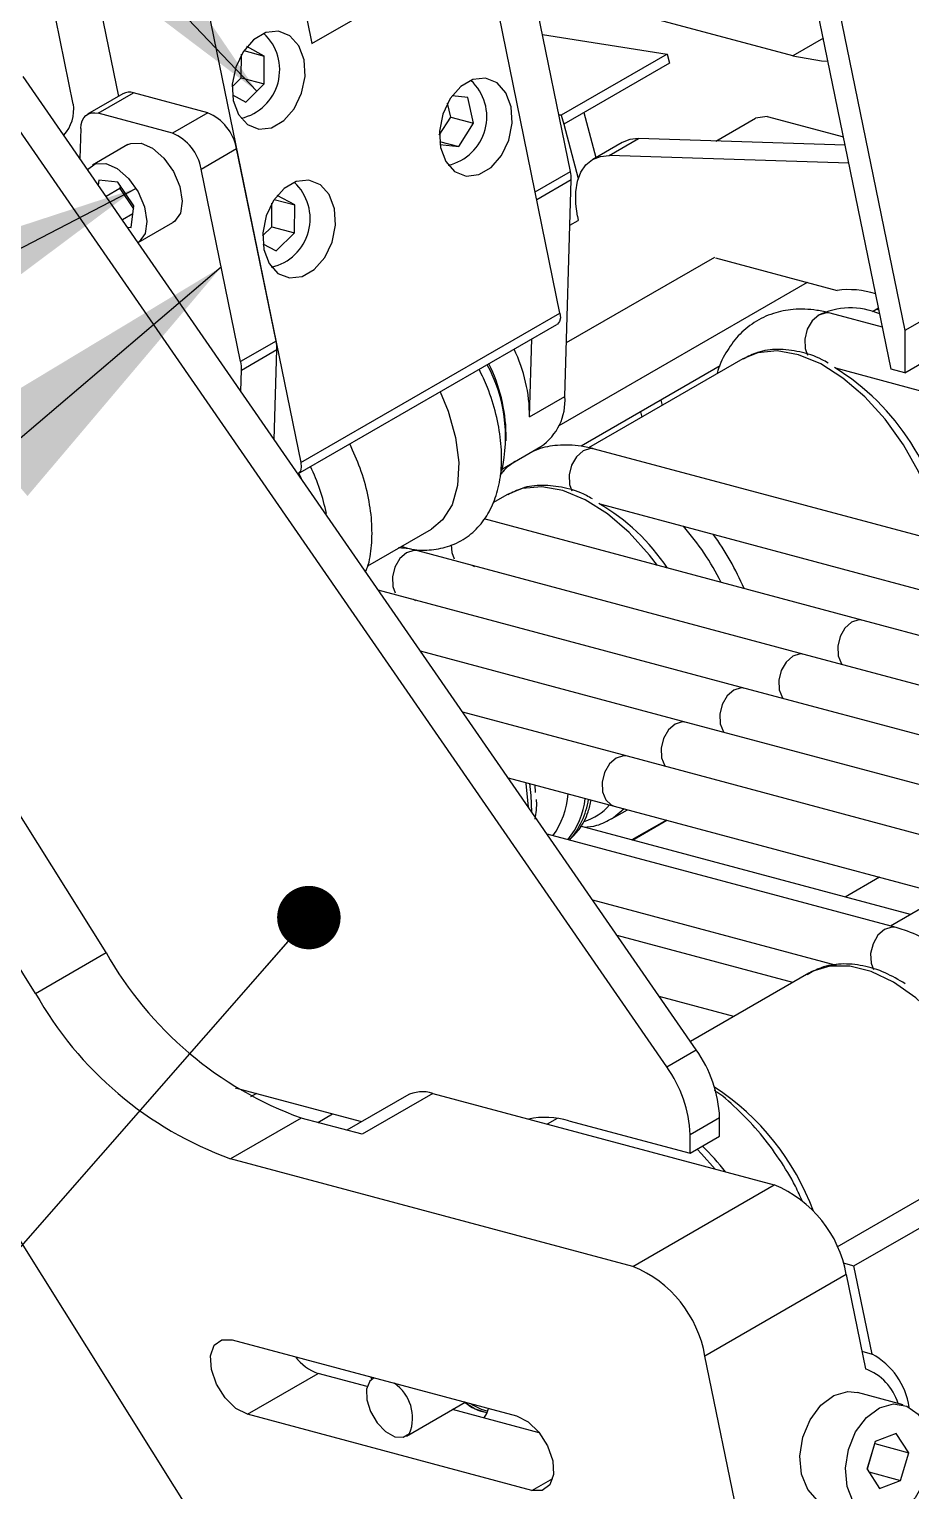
# Model space of a CAD drawing. Header units: millimetres. Extents: x 2 to 418, y 2 to 295.
# Drawn here: x 352.75 to 363.33, y 92.1 to 109.66 of the extents above; entities that cross this region are included whole.
import ezdxf

# ---------------------------------------------------------------- set-up
doc = ezdxf.new("R2010")
doc.units = ezdxf.units.MM
doc.dimstyles.new('SLDDIMSTYLE0', dxfattribs={"dimtxt": 0.18, "dimasz": 0.762, "dimexe": 0, "dimexo": 0.0625, "dimgap": 0, "dimtad": 0, "dimtih": 1, "dimtoh": 1, "dimdec": 0, "dimrnd": 1e-09, "dimzin": 0, "dimdsep": 46, "dimtxsty": 'Standard', "dimblk1": 'DOT', "dimblk2": 'DOT', "dimsah": 1, "dimcen": 0.09, "dimadec": 0, "dimazin": 0, "dimtfac": 0.762, "dimtdec": 0, "dimtofl": 0, "dimtmove": 0, "dimatfit": 3, "dimldrblk": 'DOT', "dimfxl": 1, "dimfrac": 2, "dimtolj": 1, "dimtzin": 0, "dimarcsym": 0})
doc.dimstyles.new('SLDDIMSTYLE1', dxfattribs={"dimtxt": 0.18, "dimasz": 3.556, "dimexe": 0, "dimexo": 0.0625, "dimgap": 0, "dimtad": 0, "dimtih": 1, "dimtoh": 1, "dimdec": 0, "dimrnd": 1e-09, "dimzin": 0, "dimdsep": 46, "dimtxsty": 'Standard', "dimsah": 1, "dimcen": 0.09, "dimadec": 0, "dimazin": 0, "dimtfac": 3.556, "dimtdec": 0, "dimtofl": 0, "dimtmove": 0, "dimatfit": 3, "dimfxl": 1, "dimfrac": 2, "dimtolj": 1, "dimtzin": 0, "dimarcsym": 0})

# ---------------------------------------------------------------- blocks, each defined once
blk = doc.blocks.new('_Dot')
at = {"color": 0, "linetype": 'ByBlock', "lineweight": -2}
blk.add_line((-0.5, 0), (-1, 0), dxfattribs=at)
at = {"color": 0, "linetype": 'ByBlock', "const_width": 0.5}
blk.add_lwpolyline([(-0.25, 0, 1), (0.25, 0, 1)], format="xyb", close=True, dxfattribs=at)

msp = doc.modelspace()

# ---------------------------------------------------------------- linework, layer by layer
at = {"color": 7, "linetype": 'Continuous', "lineweight": 25}
for p, q in [((359.122, 106.251), (357.948, 111.991)), ((362.145, 111.496), (363.261, 106.041)), ((363.097, 105.577), (361.937, 111.248)), ((353.279, 108.763), (352.881, 110.709)), ((353.471, 110.561), (353.82, 108.853)), ((354.837, 110.195), (356.011, 104.455)), ((359.248, 107.954), (358.775, 110.268)), ((361.918, 109.342), (358.793, 110.179)), ((356.022, 110.08), (356.143, 109.489)), ((356.143, 109.489), (357.176, 110.085)), ((358.912, 109.597), (360.407, 109.362)), ((355.326, 109.405), (355.571, 109.34)), ((355.571, 109.34), (355.362, 109.454)), ((355.296, 109.077), (355.298, 109.361)), ((355.569, 109.004), (355.571, 109.34)), ((360.407, 109.362), (359.138, 108.63)), ((360.436, 109.253), (359.167, 108.521)), ((360.407, 109.362), (360.436, 109.253)), ((360.757, 97.398), (352.678, 109.095)), ((355.186, 108.969), (355.296, 109.077)), ((355.296, 109.077), (355.569, 109.004)), ((360.403, 97.194), (352.324, 108.891)), ((353.875, 108.885), (353.451, 108.641)), ((353.578, 108.652), (354.002, 108.897)), ((354.893, 108.658), (354.002, 108.897)), ((355.349, 108.787), (355.569, 109.004)), ((355.19, 108.874), (355.349, 108.787)), ((357.81, 108.606), (357.773, 108.775)), ((358.015, 108.84), (357.827, 108.86)), ((358.084, 108.533), (358.015, 108.84)), ((354.468, 108.413), (353.578, 108.652)), ((354.893, 108.658), (354.468, 108.413)), ((357.673, 108.388), (357.81, 108.606)), ((357.81, 108.606), (358.084, 108.533)), ((357.907, 108.252), (358.084, 108.533)), ((359.138, 108.63), (359.11, 108.631)), ((359.138, 108.63), (359.167, 108.521)), ((359.409, 108.661), (359.554, 108.119)), ((360.995, 108.318), (361.471, 108.593)), ((361.61, 108.615), (361.471, 108.593)), ((361.61, 108.615), (362.526, 108.37)), ((353.368, 108.468), (353.358, 108.11)), ((359.167, 108.521), (359.341, 107.867)), ((353.935, 108.275), (353.511, 108.03)), ((354.815, 107.982), (355.239, 108.227)), ((355.713, 105.913), (355.239, 108.227)), ((357.677, 108.313), (357.907, 108.252)), ((357.681, 108.275), (357.907, 108.252)), ((359.869, 108.301), (359.515, 108.097)), ((359.713, 108.143), (360.066, 108.348)), ((362.547, 108.27), (360.066, 108.348)), ((353.674, 98.567), (347.714, 108.075)), ((362.591, 108.053), (359.713, 108.143)), ((353.586, 107.847), (353.579, 107.79)), ((353.813, 107.825), (353.586, 107.847)), ((354.007, 107.54), (353.813, 107.825)), ((355.288, 105.668), (354.815, 107.982)), ((359.181, 105.25), (359.258, 107.853)), ((353.837, 107.748), (353.673, 107.654)), ((353.841, 107.783), (353.837, 107.748)), ((353.837, 107.748), (354.003, 107.506)), ((355.937, 107.551), (355.728, 107.665)), ((352.825, 98.077), (346.865, 107.585)), ((353.975, 107.278), (354.007, 107.54)), ((355.662, 107.288), (355.664, 107.572)), ((355.692, 107.617), (355.937, 107.551)), ((355.935, 107.215), (355.937, 107.551)), ((353.995, 107.443), (353.869, 107.37)), ((354.057, 107.099), (354.475, 107.34)), ((359.242, 107.306), (359.342, 107.364)), ((359.332, 107.414), (359.342, 107.364)), ((353.929, 107.283), (353.975, 107.278)), ((355.552, 107.18), (355.662, 107.288)), ((355.662, 107.288), (355.935, 107.215)), ((355.715, 106.998), (355.935, 107.215)), ((355.556, 107.085), (355.715, 106.998)), ((359.2, 105.897), (360.981, 106.925)), ((360.99, 106.914), (362.448, 106.524)), ((364.675, 106.857), (363.261, 106.041)), ((362.091, 106.619), (359.108, 104.897)), ((356.011, 104.455), (359.122, 106.251)), ((362.994, 106.082), (362.365, 106.251)), ((362.874, 106.271), (362.947, 106.313)), ((362.922, 106.299), (362.951, 106.291)), ((363.261, 105.533), (364.675, 106.35)), ((355.976, 104.32), (359.086, 106.115)), ((355.713, 105.913), (355.288, 105.668)), ((358.757, 105.005), (358.785, 105.941)), ((363.261, 106.041), (363.261, 105.533)), ((355.298, 105.567), (355.722, 105.812)), ((355.691, 104.733), (355.722, 105.812)), ((355.29, 105.312), (355.298, 105.567)), ((361.045, 105.616), (359.375, 104.651)), ((361.319, 105.703), (359.465, 104.633)), ((362.428, 105.592), (366.843, 104.409)), ((363.261, 105.533), (363.097, 105.577)), ((358.757, 105.005), (359.181, 105.25)), ((360.331, 105.204), (360.348, 105.142)), ((360.089, 105.063), (360.105, 105.002)), ((358.475, 104.717), (358.475, 104.798)), ((358.431, 104.381), (358.892, 104.647)), ((364.175, 103.375), (359.536, 104.618)), ((355.986, 104.325), (356.013, 104.267)), ((358.491, 104.07), (358.317, 103.97)), ((359.599, 103.959), (364.015, 102.776)), ((356.814, 103.216), (357.578, 103.657)), ((362.761, 102.559), (358.211, 103.778)), ((362.054, 102.151), (357.415, 103.393)), ((358.098, 103.202), (358.069, 103.218)), ((361.347, 101.742), (356.941, 102.923)), ((357.391, 102.794), (357.362, 102.81)), ((367.399, 101.316), (362.761, 102.559)), ((360.64, 101.334), (357.447, 102.189)), ((366.692, 100.908), (362.054, 102.151)), ((354.764, 91.719), (348.312, 102.012)), ((365.928, 100.515), (361.347, 101.742)), ((359.932, 100.926), (357.954, 101.456)), ((365.278, 100.092), (360.64, 101.334)), ((364.571, 99.683), (359.932, 100.926)), ((358.498, 100.668), (359.772, 100.327)), ((358.821, 100.582), (358.826, 100.493)), ((359.74, 100.173), (359.933, 100.284)), ((359.772, 100.327), (363.85, 99.235)), ((360.399, 100.159), (359.986, 99.921)), ((359.992, 99.919), (360.405, 100.158)), ((363.157, 98.867), (358.967, 99.989)), ((363.332, 99.024), (359.37, 100.086)), ((362.96, 99.473), (362.547, 99.235)), ((359.511, 99.202), (362.436, 98.418)), ((363.525, 99.136), (363.09, 98.885)), ((361.918, 98.208), (359.807, 98.774)), ((352.825, 98.077), (353.674, 98.567)), ((362.111, 98.319), (360.688, 97.498)), ((362.111, 98.319), (362.089, 98.306)), ((361.211, 97.8), (360.313, 98.04)), ((362.449, 95.032), (367.617, 98.015)), ((362.652, 94.803), (368.026, 97.905)), ((360.403, 97.194), (360.757, 97.398)), ((355.221, 96.944), (356.741, 96.536)), ((355.479, 96.874), (355.407, 96.833)), ((357.278, 96.846), (356.564, 96.434)), ((357.595, 96.875), (356.747, 96.385)), ((357.595, 96.875), (361.693, 95.777)), ((356.215, 96.527), (356.392, 96.63)), ((356.016, 96.58), (355.167, 96.091)), ((356.747, 96.385), (356.016, 96.58)), ((359.09, 96.575), (358.97, 96.506)), ((359.089, 96.575), (359.088, 96.576)), ((359.229, 96.546), (360.685, 96.156)), ((361.038, 96.584), (360.685, 96.379)), ((361.038, 96.36), (361.038, 96.584)), ((360.685, 96.156), (360.685, 96.379)), ((360.685, 96.156), (361.038, 96.36)), ((359.996, 94.797), (355.167, 96.091)), ((359.996, 94.797), (361.693, 95.777)), ((362.524, 94.838), (362.652, 94.803)), ((362.559, 94.7), (360.862, 93.72)), ((362.559, 94.7), (362.791, 93.566)), ((362.869, 93.744), (362.652, 94.803)), ((355.187, 93.915), (358.602, 93)), ((362.748, 93.777), (362.869, 93.744)), ((361.802, 89.127), (360.862, 93.72)), ((355.37, 93.021), (356.218, 93.51)), ((356.807, 93.353), (356.218, 93.51)), ((356.863, 93.441), (356.853, 93.469)), ((356.891, 93.458), (356.879, 93.451)), ((363.241, 93.135), (362.695, 93.282)), ((357.279, 92.759), (357.984, 93.166)), ((358.874, 92.799), (357.832, 93.078)), ((358.785, 92.106), (355.37, 93.021)), ((363.16, 92.791), (362.908, 92.692)), ((363.311, 92.558), (363.16, 92.791)), ((362.908, 92.692), (362.809, 92.36)), ((362.809, 92.36), (362.901, 92.667)), ((362.901, 92.667), (362.901, 92.668)), ((362.901, 92.667), (363.311, 92.558)), ((363.212, 92.226), (363.311, 92.558)), ((362.809, 92.36), (362.96, 92.127)), ((362.83, 92.328), (363.212, 92.226)), ((362.96, 92.127), (363.212, 92.226))]:
    msp.add_line(p, q, dxfattribs=at)
at = {"color": 8, "linetype": 'Continuous', "lineweight": 25}
for p, q in [((362.284, 109.554), (361.918, 109.342)), ((358.824, 107.709), (359.248, 107.954)), ((359.258, 107.853), (358.844, 107.614)), ((358.785, 92.106), (359.035, 92.25))]:
    msp.add_line(p, q, dxfattribs=at)
at = {"color": 7, "linetype": 'Continuous', "lineweight": 25, "flags": 128}
for points in [[(356.049, 109.295), (355.985, 109.463), (355.879, 109.582), (355.741, 109.637), (355.59, 109.621), (355.443, 109.536), (355.317, 109.392), (355.229, 109.207), (355.188, 109.003), (355.2, 108.805), (355.263, 108.636), (355.37, 108.517), (355.507, 108.463), (355.659, 108.479), (355.806, 108.564), (355.932, 108.707), (356.02, 108.892), (356.061, 109.096), (356.049, 109.295)], [(361.918, 109.342), (362.261, 109.281), (362.34, 109.277)], [(358.536, 108.73), (358.473, 108.899), (358.366, 109.018), (358.229, 109.073), (358.077, 109.057), (357.93, 108.972), (357.804, 108.828), (357.716, 108.643), (357.675, 108.439), (357.687, 108.241), (357.751, 108.072), (357.857, 107.953), (357.995, 107.898), (358.146, 107.915), (358.294, 108), (358.419, 108.143), (358.507, 108.328), (358.548, 108.532), (358.536, 108.73)], [(353.368, 108.468), (353.374, 108.517), (353.386, 108.56), (353.405, 108.596), (353.43, 108.625), (353.46, 108.645), (353.496, 108.657), (353.536, 108.659), (353.578, 108.652)], [(353.935, 108.275), (353.968, 108.29), (354.092, 108.294), (354.231, 108.232), (354.367, 108.113), (354.481, 107.953), (354.558, 107.773)], [(360.066, 108.348), (359.96, 108.337), (359.869, 108.301)], [(353.451, 107.975), (353.451, 107.976), (353.543, 108.045), (353.668, 108.049), (353.807, 107.987), (353.943, 107.868), (354.057, 107.708), (354.133, 107.528)], [(359.332, 107.414), (359.311, 107.566), (359.311, 107.708), (359.332, 107.835), (359.373, 107.944), (359.434, 108.032), (359.513, 108.096), (359.607, 108.133), (359.713, 108.143)], [(356.415, 107.506), (356.352, 107.675), (356.245, 107.794), (356.107, 107.848), (355.956, 107.832), (355.809, 107.747), (355.683, 107.603), (355.595, 107.418), (355.554, 107.214), (355.566, 107.016), (355.629, 106.847), (355.736, 106.728), (355.873, 106.674), (356.025, 106.69), (356.172, 106.775), (356.298, 106.919), (356.386, 107.104), (356.427, 107.308), (356.415, 107.506)], [(354.558, 107.773), (354.587, 107.598), (354.564, 107.451), (354.493, 107.352), (354.475, 107.34)], [(354.133, 107.528), (354.162, 107.353), (354.14, 107.206), (354.069, 107.107), (354.057, 107.099)], [(359.122, 106.251), (359.127, 106.195), (359.116, 106.15), (359.091, 106.118), (359.086, 106.115)], [(357.683, 105.305), (357.78, 105.071), (357.869, 104.756), (357.908, 104.455), (357.893, 104.181), (357.827, 103.948), (357.711, 103.766), (357.578, 103.657)], [(356.011, 104.455), (356.016, 104.399), (356.005, 104.353), (355.98, 104.322), (355.974, 104.319)], [(355.37, 93.021), (355.232, 93.09), (355.101, 93.216), (354.998, 93.381), (354.937, 93.559), (354.928, 93.723), (354.972, 93.849), (355.063, 93.916), (355.187, 93.915)], [(356.892, 93.458), (356.841, 93.419), (356.8, 93.323), (356.802, 93.195), (356.847, 93.052), (356.926, 92.918), (357.029, 92.812), (357.139, 92.751), (357.24, 92.744), (357.317, 92.791)], [(362.332, 91.929), (362.214, 91.986), (362.096, 92.117), (362.023, 92.3), (362.003, 92.517), (362.038, 92.744), (362.125, 92.955), (362.254, 93.129), (362.411, 93.245), (362.579, 93.293), (362.695, 93.282)], [(358.212, 92.976), (358.242, 93.028), (358.264, 93.091)], [(363.568, 92.658), (363.56, 92.433), (363.498, 92.212), (363.388, 92.016), (363.243, 91.869), (363.078, 91.786), (362.911, 91.776), (362.761, 91.839), (362.642, 91.97), (362.569, 92.154), (362.549, 92.371), (362.585, 92.597), (362.672, 92.809), (362.801, 92.982), (362.958, 93.099), (363.126, 93.146), (363.287, 93.119), (363.423, 93.021), (363.52, 92.861), (363.568, 92.658)], [(358.602, 93), (358.739, 92.931), (358.87, 92.805), (358.974, 92.64), (359.035, 92.462), (359.044, 92.297), (358.999, 92.172), (358.908, 92.105), (358.785, 92.106)]]:
    msp.add_lwpolyline(points, dxfattribs=at)
at = {"color": 8, "linetype": 'Continuous', "lineweight": 25, "flags": 128}
for points in [[(362.365, 106.251), (362.316, 106.256), (362.228, 106.228), (362.148, 106.159), (362.09, 106.058), (362.06, 105.94), (362.065, 105.825), (362.093, 105.747)], [(363.704, 103.501), (363.676, 103.648), (363.576, 103.994), (363.431, 104.339), (363.245, 104.67), (363.026, 104.977), (362.781, 105.247), (362.52, 105.471), (362.252, 105.641), (361.986, 105.75), (361.731, 105.796), (361.499, 105.775), (361.319, 105.703)], [(359.536, 104.618), (359.488, 104.623), (359.399, 104.596), (359.32, 104.526), (359.261, 104.425), (359.232, 104.307), (359.237, 104.192), (359.264, 104.114)], [(360.293, 103.22), (360.198, 103.344), (359.953, 103.614), (359.692, 103.838), (359.423, 104.008), (359.157, 104.118), (358.903, 104.163), (358.67, 104.142), (358.491, 104.07)], [(357.816, 103.465), (357.823, 103.375), (357.85, 103.298)], [(357.415, 103.393), (357.366, 103.398), (357.278, 103.371), (357.199, 103.301), (357.14, 103.2), (357.111, 103.083), (357.116, 102.967), (357.143, 102.89)], [(362.761, 102.559), (362.712, 102.564), (362.624, 102.537), (362.544, 102.467), (362.486, 102.366), (362.456, 102.249), (362.461, 102.133), (362.5, 102.036), (362.504, 102.03)], [(362.054, 102.151), (362.005, 102.156), (361.917, 102.128), (361.837, 102.059), (361.778, 101.958), (361.749, 101.84), (361.754, 101.725), (361.793, 101.628), (361.797, 101.622)], [(361.347, 101.742), (361.298, 101.748), (361.21, 101.72), (361.13, 101.651), (361.071, 101.55), (361.042, 101.432), (361.047, 101.316), (361.086, 101.22), (361.09, 101.214)], [(360.64, 101.334), (360.591, 101.339), (360.503, 101.312), (360.423, 101.242), (360.364, 101.141), (360.335, 101.024), (360.34, 100.908), (360.379, 100.812), (360.383, 100.805)], [(359.932, 100.926), (359.884, 100.931), (359.795, 100.904), (359.716, 100.834), (359.657, 100.733), (359.628, 100.616), (359.633, 100.5), (359.671, 100.404), (359.737, 100.341), (359.772, 100.327)], [(358.712, 100.611), (358.714, 100.596), (358.739, 100.319)], [(358.783, 100.256), (358.777, 100.456), (358.761, 100.598)], [(359.894, 100.294), (359.763, 100.187), (359.751, 100.179)], [(363.157, 98.867), (363.108, 98.872), (363.02, 98.845), (362.94, 98.775), (362.881, 98.674), (362.852, 98.557), (362.857, 98.441), (362.885, 98.363)], [(364.48, 96.205), (364.404, 96.502), (364.272, 96.848), (364.099, 97.186), (363.889, 97.501), (363.652, 97.784), (363.395, 98.023), (363.127, 98.211), (362.86, 98.34), (362.601, 98.405), (362.36, 98.405), (362.147, 98.339), (362.111, 98.319)], [(360.985, 95.967), (360.823, 96.151), (360.77, 96.206)]]:
    msp.add_lwpolyline(points, dxfattribs=at)
at = {"color": 7, "linetype": 'Continuous', "lineweight": 25}
for centre, radius, start, end in [((355.16, 109.174), 0.597, 282.8648, 47.1437), ((353.952, 108.743), 0.162, 71.9155, 118.2967), ((357.647, 108.61), 0.597, 282.8786, 47.1299), ((352.818, 108.698), 0.466, 318.3258, 7.9731), ((354.672, 108.127), 0.575, 10.0842, 67.5049), ((354.248, 107.882), 0.575, 10.0842, 67.5049), ((358.816, 107.862), 0.442, 358.7812, 11.9579), ((355.526, 107.385), 0.597, 282.8648, 47.1437), ((362.587, 105.431), 1.102, 72.8301, 97.2439), ((362.612, 105.416), 0.897, 67.108, 116.1869), ((355.281, 105.821), 0.442, 358.7812, 11.9579), ((356.88, 105.004), 1.877, 0.0429, 25.6955), ((354.857, 105.576), 0.442, 358.7812, 11.9579), ((356.625, 104.76), 1.843, 347.2013, 28.223), ((356.462, 104.754), 2.014, 1.2503, 26.1901), ((360.904, 103.144), 2.883, 6.78, 58.3285), ((358.517, 105.198), 0.666, 304.2197, 4.5156), ((353.952, 103.361), 2.414, 11.5404, 25.6824), ((358.299, 101.773), 2.543, 33.7999, 59.5244), ((357.512, 100.719), 4.4, 209.2767, 250.1215), ((356.664, 100.229), 4.4, 209.2767, 250.1215), ((359.541, 96.522), 1.499, 2.355, 35.7697), ((359.187, 96.318), 1.499, 2.355, 35.7697), ((357.47, 96.488), 0.407, 72.0718, 118.1401), ((358.946, 95.595), 0.993, 73.476, 101.7015), ((358.843, 94.182), 2.864, 37.6936, 45.988), ((361.143, 94.448), 1.439, 10.0843, 67.5049), ((359.446, 93.468), 1.439, 10.0843, 67.5049), ((356.422, 94.072), 0.598, 217.1095, 250.0416), ((362.448, 92.974), 0.877, 8.6066, 61.356), ((362.561, 92.957), 0.651, 17.3409, 69.2674), ((356.844, 92.976), 0.508, 338.6199, 55.159), ((358.337, 93.582), 0.549, 229.0182, 260.5567), ((358.356, 93.622), 0.591, 230.1705, 259.4044), ((358.364, 93.582), 0.533, 234.7944, 258.1373)]:
    msp.add_arc(centre, radius, start, end, dxfattribs=at)
at = {"color": 8, "linetype": 'Continuous', "lineweight": 25}
for centre, radius, start, end in [((358.205, 101.596), 3.185, 26.4631, 41.0962), ((358.178, 101.581), 3.436, 23.3252, 35.8669), ((358.181, 100.566), 1.044, 325.1857, 354.9616), ((358.415, 100.551), 1.02, 321.9141, 352.5721), ((358.491, 100.563), 0.986, 319.0826, 351.0336), ((359.227, 100.76), 0.644, 286.9139, 319.461), ((359.312, 94.406), 3.042, 20.2861, 56.8219)]:
    msp.add_arc(centre, radius, start, end, dxfattribs=at)
at = {"color": 7, "linetype": 'Continuous', "lineweight": 25}
for points, knots in [([(362.365, 106.251), (362.312, 106.263), (362.162, 106.298), (361.931, 106.305), (361.675, 106.255), (361.45, 106.147), (361.255, 105.985), (361.11, 105.776), (361.028, 105.618), (361.007, 105.525), (361.006, 105.522)], [0, 0, 0, 0, 0.090898, 0.254529, 0.397244, 0.549203, 0.697237, 0.844702, 0.995593, 1, 1, 1, 1]), ([(362.34, 105.651), (362.317, 105.665), (362.204, 105.731), (362, 105.792), (361.739, 105.825), (361.506, 105.796), (361.379, 105.729), (361.323, 105.699)], [0, 0, 0, 0, 0.0675534, 0.3178953, 0.5667335, 0.8090928, 1, 1, 1, 1]), ([(357.218, 103.45), (357.26, 103.437), (357.382, 103.4), (357.579, 103.401), (357.806, 103.447), (358.012, 103.553), (358.182, 103.714), (358.307, 103.915), (358.39, 104.152), (358.427, 104.422), (358.418, 104.721), (358.359, 105.037), (358.271, 105.327), (358.186, 105.504), (358.152, 105.576)], [0, 0, 0, 0, 0.045554, 0.130636, 0.212511, 0.299832, 0.384642, 0.469292, 0.556695, 0.648145, 0.742704, 0.838416, 0.933923, 1, 1, 1, 1]), ([(356.788, 103.143), (356.796, 103.161), (356.837, 103.257), (356.865, 103.461), (356.869, 103.753), (356.821, 104.067), (356.734, 104.38), (356.642, 104.582), (356.599, 104.679)], [0, 0, 0, 0, 0.042501, 0.229445, 0.423572, 0.621045, 0.818408, 1, 1, 1, 1]), ([(359.536, 104.618), (359.483, 104.63), (359.334, 104.665), (359.103, 104.67), (358.885, 104.635), (358.775, 104.578), (358.736, 104.557)], [0, 0, 0, 0, 0.190972, 0.534755, 0.834593, 1, 1, 1, 1]), ([(358.583, 104.468), (358.529, 104.431), (358.46, 104.384), (358.412, 104.314), (358.402, 104.299)], [0, 0, 0, 0, 0.777369, 1, 1, 1, 1]), ([(359.512, 104.018), (359.488, 104.032), (359.376, 104.098), (359.172, 104.159), (358.911, 104.192), (358.678, 104.163), (358.55, 104.096), (358.494, 104.067)], [0, 0, 0, 0, 0.067553, 0.317895, 0.566734, 0.809093, 1, 1, 1, 1]), ([(357.415, 103.393), (357.362, 103.407), (357.283, 103.428), (357.207, 103.429), (357.182, 103.429)], [0, 0, 0, 0, 0.683955, 1, 1, 1, 1]), ([(358.825, 100.172), (358.836, 100.242), (358.848, 100.318), (358.841, 100.402), (358.84, 100.408)], [0, 0, 0, 0, 0.928477, 1, 1, 1, 1]), ([(359.235, 99.917), (359.276, 99.959), (359.369, 100.056), (359.456, 100.223), (359.487, 100.353), (359.498, 100.401)], [0, 0, 0, 0, 0.3256209, 0.75345, 1, 1, 1, 1]), ([(359.411, 100.075), (359.463, 100.079), (359.586, 100.09), (359.691, 100.149), (359.752, 100.183)], [0, 0, 0, 0, 0.422184, 1, 1, 1, 1]), ([(365.089, 96.556), (365.08, 96.603), (365.046, 96.766), (364.942, 97.049), (364.783, 97.395), (364.586, 97.724), (364.36, 98.029), (364.108, 98.3), (363.836, 98.532), (363.551, 98.716), (363.322, 98.819), (363.19, 98.857), (363.157, 98.867)], [0, 0, 0, 0, 0.045841, 0.159696, 0.273241, 0.38668, 0.500263, 0.614199, 0.728779, 0.844252, 0.960648, 1, 1, 1, 1]), ([(363.267, 98.194), (363.187, 98.241), (363.019, 98.338), (362.759, 98.418), (362.5, 98.44), (362.269, 98.404), (362.143, 98.332), (362.088, 98.3)], [0, 0, 0, 0, 0.194008, 0.410291, 0.624818, 0.833207, 1, 1, 1, 1]), ([(362.034, 95.575), (362.007, 95.637), (361.928, 95.814), (361.757, 96.091), (361.532, 96.397), (361.279, 96.664), (361.091, 96.837), (360.987, 96.903), (360.977, 96.909)], [0, 0, 0, 0, 0.115081, 0.329847, 0.544884, 0.760588, 0.977513, 1, 1, 1, 1])]:
    msp.add_open_spline(points, degree=3, knots=knots, dxfattribs=at)

# ---------------------------------------------------------------- leaders
at = {"color": 7, "linetype": 'Continuous', "lineweight": 0}
for points, dimstyle in [([(355.482, 108.918), (326.139, 139.794)], 'SLDDIMSTYLE1'), ([(354.032, 107.75), (316.54, 88.277)], 'SLDDIMSTYLE1'), ([(355.056, 106.805), (325.437, 81.555)], 'SLDDIMSTYLE1'), ([(356.107, 98.988), (334.533, 74.337)], 'SLDDIMSTYLE0')]:
    msp.add_leader(points, dimstyle=dimstyle, dxfattribs=at)

doc.saveas('drawing.dxf')
